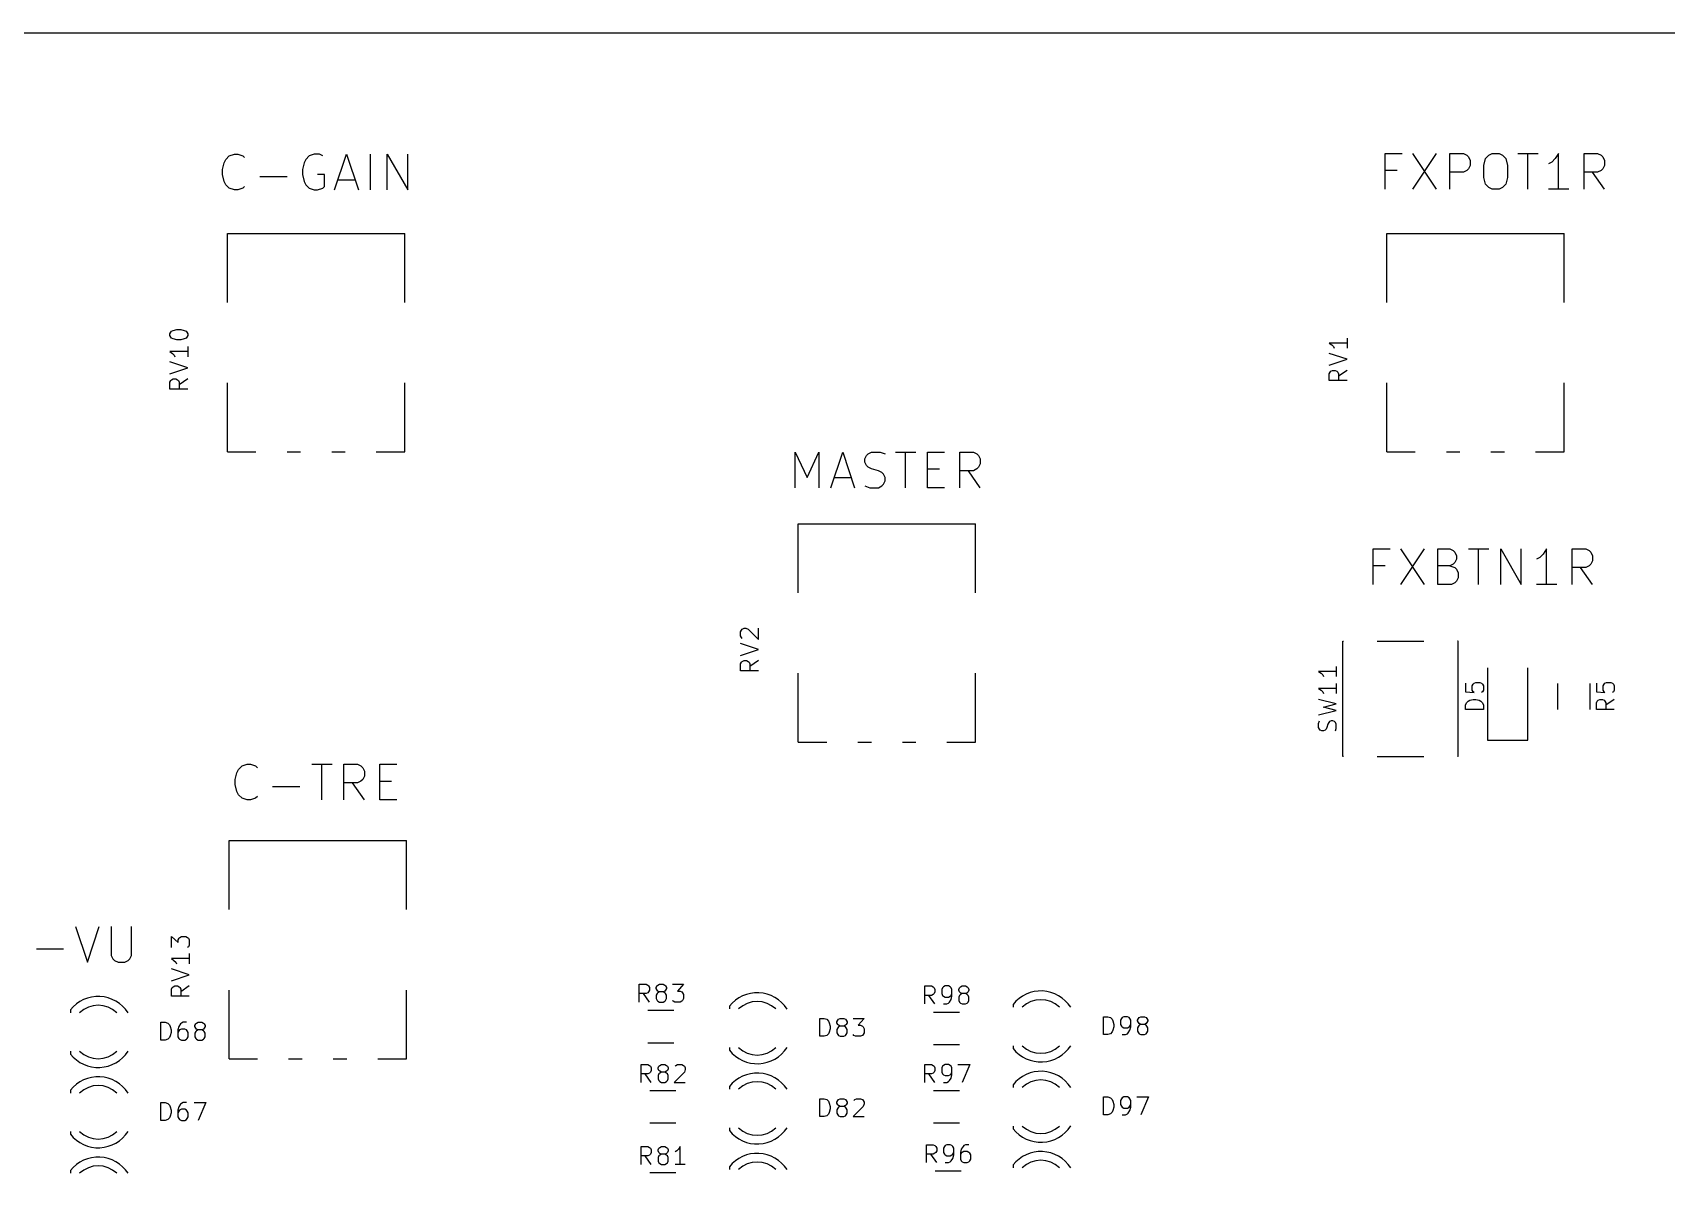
# Model space of a CAD drawing. Extents: x 119 to 479, y -311 to -46.
# Drawn here: x 301.1 to 392.7, y -114.9 to -51 of the extents above; entities that cross this region are included whole.
import ezdxf

# ---------------------------------------------------------------- set-up
doc = ezdxf.new("R2010")
doc.units = 0
doc.layers.add('BLACK', color=7, linetype='CONTINUOUS')

msp = doc.modelspace()

# ---------------------------------------------------------------- linework, layer by layer
at = {"layer": 'BLACK', "linetype": 'CONTINUOUS'}
for p, q in [((119, -51), (479, -51)), ((311.762, -58.6719), (311.857, -58.291)), ((311.857, -58.291), (311.952, -58.1005)), ((311.952, -58.1005), (312.143, -57.91)), ((312.143, -57.91), (312.429, -57.8148)), ((312.429, -57.8148), (312.619, -57.8148)), ((312.619, -57.8148), (312.905, -57.91)), ((312.905, -57.91), (313, -58.0052)), ((316.333, -58.291), (316.238, -58.6719)), ((316.429, -58.1005), (316.333, -58.291)), ((316.619, -57.91), (316.429, -58.1005)), ((316.905, -57.8148), (316.619, -57.91)), ((317.19, -57.8148), (316.905, -57.8148)), ((317.381, -57.91), (317.19, -57.8148)), ((318.048, -59.8148), (318.714, -57.8148)), ((318.714, -57.8148), (319.381, -59.8148)), ((320.048, -59.8148), (320.048, -57.8148)), ((321, -59.8148), (321, -57.8148)), ((321, -57.8148), (322.143, -59.8148)), ((322.143, -59.8148), (322.143, -57.8148)), ((376.935, -59.7748), (376.935, -57.7748)), ((376.935, -57.7748), (377.887, -57.7748)), ((378.459, -57.7748), (379.792, -59.7748)), ((379.792, -57.7748), (378.459, -59.7748)), ((380.554, -59.7748), (380.554, -57.7748)), ((380.554, -57.7748), (381.316, -57.7748)), ((381.316, -57.7748), (381.506, -57.87)), ((381.506, -57.87), (381.601, -57.9652)), ((381.601, -57.9652), (381.697, -58.1557)), ((381.697, -58.4414), (381.601, -58.6319)), ((381.697, -58.1557), (381.697, -58.4414)), ((382.459, -58.4414), (382.554, -58.0605)), ((382.459, -59.1081), (382.459, -58.4414)), ((382.554, -58.0605), (382.744, -57.87)), ((382.744, -57.87), (382.935, -57.7748)), ((382.935, -57.7748), (383.316, -57.7748)), ((383.316, -57.7748), (383.506, -57.87)), ((383.506, -57.87), (383.697, -58.0605)), ((383.697, -58.0605), (383.792, -58.4414)), ((383.792, -58.4414), (383.792, -59.1081)), ((384.363, -57.7748), (385.506, -57.7748)), ((384.935, -59.7748), (384.935, -57.7748)), ((386.268, -58.251), (386.078, -58.3462)), ((386.459, -58.0605), (386.268, -58.251)), ((386.649, -57.7748), (386.459, -58.0605)), ((386.649, -59.7748), (386.649, -57.7748)), ((388.078, -59.7748), (388.078, -57.7748)), ((388.078, -57.7748), (388.84, -57.7748)), ((388.84, -57.7748), (389.03, -57.87)), ((389.03, -57.87), (389.125, -57.9652)), ((389.125, -57.9652), (389.22, -58.1557)), ((389.22, -58.4414), (389.125, -58.6319)), ((389.22, -58.1557), (389.22, -58.4414)), ((311.762, -58.9576), (311.762, -58.6719)), ((311.857, -59.3386), (311.762, -58.9576)), ((311.952, -59.529), (311.857, -59.3386)), ((313.857, -59.0529), (315.381, -59.0529)), ((316.238, -58.6719), (316.238, -58.9576)), ((316.238, -58.9576), (316.333, -59.3386)), ((316.333, -59.3386), (316.429, -59.529)), ((317.476, -58.9576), (317.095, -58.9576)), ((317.476, -59.6243), (317.476, -58.9576)), ((318.238, -59.2433), (319.19, -59.2433)), ((377.601, -58.7271), (376.935, -58.7271)), ((381.316, -58.8224), (380.554, -58.8224)), ((381.506, -58.7271), (381.316, -58.8224)), ((381.601, -58.6319), (381.506, -58.7271)), ((382.554, -59.489), (382.459, -59.1081)), ((382.744, -59.6795), (382.554, -59.489)), ((383.697, -59.489), (383.506, -59.6795)), ((383.792, -59.1081), (383.697, -59.489)), ((388.84, -58.8224), (388.078, -58.8224)), ((389.22, -59.7748), (388.554, -58.8224)), ((389.03, -58.7271), (388.84, -58.8224)), ((389.125, -58.6319), (389.03, -58.7271)), ((312.143, -59.7195), (311.952, -59.529)), ((312.429, -59.8148), (312.143, -59.7195)), ((312.619, -59.8148), (312.429, -59.8148)), ((312.905, -59.7195), (312.619, -59.8148)), ((313, -59.6243), (312.905, -59.7195)), ((316.429, -59.529), (316.619, -59.7195)), ((316.619, -59.7195), (316.905, -59.8148)), ((316.905, -59.8148), (317.095, -59.8148)), ((317.095, -59.8148), (317.381, -59.7195)), ((317.381, -59.7195), (317.476, -59.6243)), ((382.935, -59.7748), (382.744, -59.6795)), ((383.316, -59.7748), (382.935, -59.7748)), ((383.506, -59.6795), (383.316, -59.7748)), ((387.22, -59.7748), (386.078, -59.7748)), ((312.04, -62.26), (321.98, -62.26)), ((312.04, -66.125), (312.04, -62.26)), ((321.98, -66.125), (321.98, -62.26)), ((377.02, -66.125), (377.02, -62.26)), ((377.02, -62.26), (386.96, -62.26)), ((386.96, -66.125), (386.96, -62.26)), ((308.86, -67.7824), (308.908, -67.7348)), ((308.908, -67.7348), (309.003, -67.6871)), ((309.003, -67.6871), (309.193, -67.6395)), ((309.193, -67.6395), (309.431, -67.6395)), ((309.431, -67.6395), (309.622, -67.6871)), ((309.622, -67.6871), (309.717, -67.7348)), ((309.717, -67.7348), (309.765, -67.7824)), ((308.812, -67.8776), (308.86, -67.7824)), ((308.812, -67.9729), (308.812, -67.8776)), ((308.86, -68.0681), (308.812, -67.9729)), ((308.908, -68.1157), (308.86, -68.0681)), ((309.003, -68.1633), (308.908, -68.1157)), ((309.193, -68.211), (309.003, -68.1633)), ((309.431, -68.211), (309.193, -68.211)), ((309.622, -68.1633), (309.431, -68.211)), ((309.717, -68.1157), (309.622, -68.1633)), ((309.765, -68.0681), (309.717, -68.1157)), ((309.765, -67.7824), (309.812, -67.8776)), ((309.812, -67.9729), (309.765, -68.0681)), ((309.812, -67.8776), (309.812, -67.9729)), ((309.812, -68.5919), (309.812, -69.1633)), ((374.792, -68.4014), (373.792, -68.4014)), ((373.792, -68.4014), (373.935, -68.4967)), ((373.935, -68.4967), (374.03, -68.5919)), ((374.03, -68.5919), (374.078, -68.6871)), ((374.792, -68.1157), (374.792, -68.6871)), ((309.812, -68.8776), (308.812, -68.8776)), ((308.812, -68.8776), (308.955, -68.9729)), ((309.812, -69.7824), (308.812, -69.449)), ((308.955, -68.9729), (309.05, -69.0681)), ((309.05, -69.0681), (309.098, -69.1633)), ((374.792, -69.3062), (373.792, -68.9729)), ((373.792, -69.6395), (374.792, -69.3062)), ((308.812, -70.1157), (309.812, -69.7824)), ((308.812, -70.5919), (308.86, -70.4967)), ((308.86, -70.4967), (308.908, -70.449)), ((308.908, -70.449), (309.003, -70.4014)), ((309.003, -70.4014), (309.146, -70.4014)), ((309.146, -70.4014), (309.241, -70.449)), ((309.241, -70.449), (309.289, -70.4967)), ((309.289, -70.4967), (309.336, -70.5919)), ((309.812, -70.4014), (309.336, -70.7348)), ((373.792, -70.1157), (373.84, -70.0205)), ((373.792, -70.4967), (373.792, -70.1157)), ((374.792, -70.4967), (373.792, -70.4967)), ((373.84, -70.0205), (373.888, -69.9729)), ((373.888, -69.9729), (373.983, -69.9252)), ((373.983, -69.9252), (374.126, -69.9252)), ((374.126, -69.9252), (374.221, -69.9729)), ((374.221, -69.9729), (374.269, -70.0205)), ((374.269, -70.0205), (374.316, -70.1157)), ((374.792, -69.9252), (374.316, -70.2586)), ((374.316, -70.1157), (374.316, -70.4967)), ((308.812, -70.9729), (308.812, -70.5919)), ((309.812, -70.9729), (308.812, -70.9729)), ((309.336, -70.5919), (309.336, -70.9729)), ((312.04, -74.5), (312.04, -70.635)), ((321.98, -74.5), (321.98, -70.635)), ((377.02, -74.5), (377.02, -70.635)), ((386.96, -74.5), (386.96, -70.635)), ((312.04, -74.5), (313.639, -74.5)), ((315.381, -74.5), (316.14, -74.5)), ((317.881, -74.5), (318.64, -74.5)), ((320.38, -74.5), (321.98, -74.5)), ((343.857, -76.5025), (343.857, -74.5025)), ((343.857, -74.5025), (344.524, -75.9311)), ((344.524, -75.9311), (345.19, -74.5025)), ((345.19, -74.5025), (345.19, -76.5025)), ((345.857, -76.5025), (346.524, -74.5025)), ((346.524, -74.5025), (347.19, -76.5025)), ((347.762, -74.8834), (347.857, -74.693)), ((347.762, -75.0739), (347.762, -74.8834)), ((347.857, -75.2644), (347.762, -75.0739)), ((347.857, -74.693), (347.952, -74.5977)), ((347.952, -74.5977), (348.143, -74.5025)), ((348.143, -74.5025), (348.619, -74.5025)), ((348.619, -74.5025), (348.905, -74.5977)), ((349.476, -74.5025), (350.619, -74.5025)), ((350.048, -76.5025), (350.048, -74.5025)), ((351.286, -76.5025), (351.286, -74.5025)), ((351.286, -74.5025), (352.238, -74.5025)), ((353.095, -76.5025), (353.095, -74.5025)), ((353.095, -74.5025), (353.857, -74.5025)), ((353.857, -74.5025), (354.048, -74.5977)), ((354.048, -74.5977), (354.143, -74.693)), ((354.143, -74.693), (354.238, -74.8834)), ((354.238, -74.8834), (354.238, -75.1691)), ((377.02, -74.5), (378.619, -74.5)), ((380.361, -74.5), (381.12, -74.5)), ((382.861, -74.5), (383.62, -74.5)), ((385.36, -74.5), (386.96, -74.5)), ((346.048, -75.9311), (347, -75.9311)), ((347.952, -75.3596), (347.857, -75.2644)), ((348.143, -75.4549), (347.952, -75.3596)), ((348.524, -75.5501), (348.143, -75.4549)), ((348.714, -75.6453), (348.524, -75.5501)), ((348.81, -75.7406), (348.714, -75.6453)), ((348.905, -75.9311), (348.81, -75.7406)), ((348.905, -76.1215), (348.905, -75.9311)), ((351.286, -75.4549), (351.952, -75.4549)), ((353.857, -75.5501), (353.095, -75.5501)), ((354.238, -76.5025), (353.571, -75.5501)), ((354.048, -75.4549), (353.857, -75.5501)), ((354.143, -75.3596), (354.048, -75.4549)), ((354.238, -75.1691), (354.143, -75.3596)), ((347.762, -76.4072), (348.048, -76.5025)), ((348.048, -76.5025), (348.524, -76.5025)), ((348.524, -76.5025), (348.714, -76.4072)), ((348.714, -76.4072), (348.81, -76.312)), ((348.81, -76.312), (348.905, -76.1215)), ((352.238, -76.5025), (351.286, -76.5025)), ((344.03, -78.528), (353.97, -78.528)), ((344.03, -82.393), (344.03, -78.528)), ((353.97, -82.393), (353.97, -78.528)), ((376.265, -81.9348), (376.265, -79.9348)), ((376.265, -79.9348), (377.217, -79.9348)), ((377.789, -79.9348), (379.122, -81.9348)), ((379.122, -79.9348), (377.789, -81.9348)), ((379.884, -81.9348), (379.884, -79.9348)), ((379.884, -79.9348), (380.55, -79.9348)), ((380.55, -79.9348), (380.741, -80.03)), ((380.741, -80.03), (380.836, -80.1252)), ((380.836, -80.1252), (380.931, -80.3157)), ((380.931, -80.5062), (380.836, -80.6967)), ((380.931, -80.3157), (380.931, -80.5062)), ((381.598, -79.9348), (382.741, -79.9348)), ((382.17, -81.9348), (382.17, -79.9348)), ((383.408, -81.9348), (383.408, -79.9348)), ((383.408, -79.9348), (384.55, -81.9348)), ((384.55, -81.9348), (384.55, -79.9348)), ((385.598, -80.411), (385.408, -80.5062)), ((385.789, -80.2205), (385.598, -80.411)), ((385.979, -79.9348), (385.789, -80.2205)), ((385.979, -81.9348), (385.979, -79.9348)), ((387.408, -81.9348), (387.408, -79.9348)), ((387.408, -79.9348), (388.17, -79.9348)), ((388.17, -79.9348), (388.36, -80.03)), ((388.36, -80.03), (388.455, -80.1252)), ((388.455, -80.1252), (388.55, -80.3157)), ((388.55, -80.3157), (388.55, -80.6014)), ((376.931, -80.8871), (376.265, -80.8871)), ((380.55, -80.8871), (379.884, -80.8871)), ((380.741, -80.7919), (380.55, -80.8871)), ((380.55, -80.8871), (380.836, -80.9824)), ((380.836, -80.6967), (380.741, -80.7919)), ((380.836, -80.9824), (380.931, -81.0776)), ((380.931, -81.0776), (381.027, -81.2681)), ((381.027, -81.2681), (381.027, -81.5538)), ((388.17, -80.9824), (387.408, -80.9824)), ((388.55, -81.9348), (387.884, -80.9824)), ((388.36, -80.8871), (388.17, -80.9824)), ((388.455, -80.7919), (388.36, -80.8871)), ((388.55, -80.6014), (388.455, -80.7919)), ((380.646, -81.9348), (379.884, -81.9348)), ((380.836, -81.8395), (380.646, -81.9348)), ((380.931, -81.7443), (380.836, -81.8395)), ((381.027, -81.5538), (380.931, -81.7443)), ((386.55, -81.9348), (385.408, -81.9348)), ((340.802, -84.5742), (340.85, -84.479)), ((340.802, -84.8123), (340.802, -84.5742)), ((340.85, -84.9075), (340.802, -84.8123)), ((340.85, -84.479), (340.898, -84.4313)), ((340.898, -84.9552), (340.85, -84.9075)), ((340.898, -84.4313), (340.993, -84.3837)), ((340.993, -84.3837), (341.088, -84.3837)), ((341.088, -84.3837), (341.231, -84.4313)), ((341.231, -84.4313), (341.802, -85.0028)), ((341.802, -85.0028), (341.802, -84.3837)), ((374.56, -91.56), (374.56, -85.1)), ((374.56, -85.1), (374.59, -85.1)), ((376.49, -85.1), (379.09, -85.1)), ((381.02, -85.1), (380.99, -85.1)), ((381.02, -91.56), (381.02, -85.1)), ((341.802, -85.5742), (340.802, -85.2409)), ((340.802, -85.9075), (341.802, -85.5742)), ((340.802, -86.3837), (340.85, -86.2885)), ((340.802, -86.7647), (340.802, -86.3837)), ((341.802, -86.7647), (340.802, -86.7647)), ((340.85, -86.2885), (340.898, -86.2409)), ((340.898, -86.2409), (340.993, -86.1932)), ((340.993, -86.1932), (341.136, -86.1932)), ((341.136, -86.1932), (341.231, -86.2409)), ((341.231, -86.2409), (341.279, -86.2885)), ((341.279, -86.2885), (341.326, -86.3837)), ((341.802, -86.1932), (341.326, -86.5266)), ((341.326, -86.3837), (341.326, -86.7647)), ((344.03, -90.768), (344.03, -86.903)), ((353.97, -90.768), (353.97, -86.903)), ((374.192, -86.8062), (373.192, -86.8062)), ((373.192, -86.8062), (373.335, -86.9014)), ((373.335, -86.9014), (373.43, -86.9967)), ((374.192, -86.5205), (374.192, -87.0919)), ((382.665, -86.6), (382.665, -90.66)), ((384.935, -90.66), (384.935, -86.6)), ((374.192, -87.7586), (373.192, -87.7586)), ((373.192, -87.7586), (373.335, -87.8538)), ((373.335, -87.8538), (373.43, -87.949)), ((373.43, -86.9967), (373.478, -87.0919)), ((374.192, -87.4729), (374.192, -88.0443)), ((381.432, -87.4619), (381.432, -87.9381)), ((381.813, -87.6048), (381.861, -87.5095)), ((381.813, -87.8429), (381.813, -87.6048)), ((381.861, -87.9381), (381.813, -87.8429)), ((381.861, -87.5095), (381.909, -87.4619)), ((381.909, -87.4619), (382.004, -87.4143)), ((382.004, -87.4143), (382.242, -87.4143)), ((382.242, -87.4143), (382.337, -87.4619)), ((382.337, -87.4619), (382.385, -87.5095)), ((382.385, -87.5095), (382.432, -87.6048)), ((382.432, -87.8429), (382.385, -87.9381)), ((382.432, -87.6048), (382.432, -87.8429)), ((386.59, -87.4729), (386.59, -88.9271)), ((388.41, -87.4729), (388.41, -88.9271)), ((388.772, -87.4619), (388.772, -87.9381)), ((389.153, -87.6048), (389.201, -87.5095)), ((389.153, -87.8429), (389.153, -87.6048)), ((389.201, -87.9381), (389.153, -87.8429)), ((389.201, -87.5095), (389.249, -87.4619)), ((389.249, -87.4619), (389.344, -87.4143)), ((389.344, -87.4143), (389.582, -87.4143)), ((389.582, -87.4143), (389.677, -87.4619)), ((389.677, -87.4619), (389.725, -87.5095)), ((389.725, -87.5095), (389.772, -87.6048)), ((389.772, -87.8429), (389.725, -87.9381)), ((389.772, -87.6048), (389.772, -87.8429)), ((374.192, -88.6157), (373.192, -88.3776)), ((373.43, -87.949), (373.478, -88.0443)), ((373.478, -88.8062), (374.192, -88.6157)), ((374.192, -88.9967), (373.478, -88.8062)), ((381.432, -87.9381), (381.909, -87.9857)), ((381.432, -88.7), (381.48, -88.5571)), ((381.432, -88.9381), (381.432, -88.7)), ((381.48, -88.5571), (381.575, -88.4619)), ((381.575, -88.4619), (381.67, -88.4143)), ((381.67, -88.4143), (381.861, -88.3667)), ((381.909, -87.9857), (381.861, -87.9381)), ((381.861, -88.3667), (382.004, -88.3667)), ((382.004, -88.3667), (382.194, -88.4143)), ((382.194, -88.4143), (382.29, -88.4619)), ((382.29, -88.4619), (382.385, -88.5571)), ((382.385, -87.9381), (382.337, -87.9857)), ((382.385, -88.5571), (382.432, -88.7)), ((382.432, -88.7), (382.432, -88.9381)), ((388.772, -87.9381), (389.249, -87.9857)), ((388.772, -88.5571), (388.82, -88.4619)), ((388.772, -88.9381), (388.772, -88.5571)), ((388.82, -88.4619), (388.868, -88.4143)), ((388.868, -88.4143), (388.963, -88.3667)), ((388.963, -88.3667), (389.106, -88.3667)), ((389.106, -88.3667), (389.201, -88.4143)), ((389.249, -87.9857), (389.201, -87.9381)), ((389.201, -88.4143), (389.249, -88.4619)), ((389.249, -88.4619), (389.296, -88.5571)), ((389.772, -88.3667), (389.296, -88.7)), ((389.296, -88.5571), (389.296, -88.9381)), ((389.725, -87.9381), (389.677, -87.9857)), ((373.192, -89.2348), (374.192, -88.9967)), ((373.192, -89.711), (373.24, -89.5681)), ((373.192, -89.949), (373.192, -89.711)), ((373.764, -89.6633), (373.716, -89.7586)), ((373.811, -89.6157), (373.764, -89.6633)), ((373.907, -89.5681), (373.811, -89.6157)), ((374.002, -89.5681), (373.907, -89.5681)), ((374.097, -89.6157), (374.002, -89.5681)), ((374.145, -89.6633), (374.097, -89.6157)), ((374.192, -89.7586), (374.145, -89.6633)), ((382.432, -88.9381), (381.432, -88.9381)), ((389.772, -88.9381), (388.772, -88.9381)), ((373.24, -90.0443), (373.192, -89.949)), ((373.288, -90.0919), (373.24, -90.0443)), ((373.383, -90.1395), (373.288, -90.0919)), ((373.478, -90.1395), (373.383, -90.1395)), ((373.573, -90.0919), (373.478, -90.1395)), ((373.621, -90.0443), (373.573, -90.0919)), ((373.669, -89.949), (373.621, -90.0443)), ((373.716, -89.7586), (373.669, -89.949)), ((374.145, -90.1395), (374.192, -89.9967)), ((374.192, -89.9967), (374.192, -89.7586)), ((344.03, -90.768), (345.629, -90.768)), ((347.371, -90.768), (348.13, -90.768)), ((349.871, -90.768), (350.63, -90.768)), ((352.37, -90.768), (353.97, -90.768)), ((374.59, -91.56), (374.56, -91.56)), ((376.49, -91.56), (379.09, -91.56)), ((381.02, -91.56), (380.99, -91.56)), ((382.665, -90.66), (384.935, -90.66)), ((312.476, -92.8619), (312.571, -92.481)), ((312.571, -92.481), (312.667, -92.2905)), ((312.667, -92.2905), (312.857, -92.1)), ((312.857, -92.1), (313.143, -92.0048)), ((313.143, -92.0048), (313.333, -92.0048)), ((313.333, -92.0048), (313.619, -92.1)), ((313.619, -92.1), (313.714, -92.1952)), ((316.762, -92.0048), (317.905, -92.0048)), ((317.333, -94.0048), (317.333, -92.0048)), ((318.571, -94.0048), (318.571, -92.0048)), ((318.571, -92.0048), (319.333, -92.0048)), ((319.333, -92.0048), (319.524, -92.1)), ((319.524, -92.1), (319.619, -92.1952)), ((319.619, -92.1952), (319.714, -92.3857)), ((319.714, -92.3857), (319.714, -92.6714)), ((320.571, -94.0048), (320.571, -92.0048)), ((320.571, -92.0048), (321.524, -92.0048)), ((312.476, -93.1476), (312.476, -92.8619)), ((312.571, -93.5286), (312.476, -93.1476)), ((314.571, -93.2429), (316.095, -93.2429)), ((319.333, -93.0524), (318.571, -93.0524)), ((319.714, -94.0048), (319.048, -93.0524)), ((319.524, -92.9571), (319.333, -93.0524)), ((319.619, -92.8619), (319.524, -92.9571)), ((319.714, -92.6714), (319.619, -92.8619)), ((320.571, -92.9571), (321.238, -92.9571)), ((312.667, -93.719), (312.571, -93.5286)), ((312.857, -93.9095), (312.667, -93.719)), ((313.143, -94.0048), (312.857, -93.9095)), ((313.333, -94.0048), (313.143, -94.0048)), ((313.619, -93.9095), (313.333, -94.0048)), ((313.714, -93.8143), (313.619, -93.9095)), ((321.524, -94.0048), (320.571, -94.0048)), ((312.127, -100.147), (312.127, -96.2822)), ((312.127, -96.2822), (322.067, -96.2822)), ((322.067, -100.147), (322.067, -96.2822)), ((303.524, -101.105), (304.19, -103.105)), ((304.19, -103.105), (304.857, -101.105)), ((305.524, -101.105), (305.524, -102.724)), ((306.667, -102.724), (306.667, -101.105)), ((301.333, -102.343), (302.857, -102.343)), ((308.899, -102.281), (308.899, -101.662)), ((308.899, -101.662), (309.28, -101.995)), ((309.28, -101.852), (309.328, -101.757)), ((309.28, -101.995), (309.28, -101.852)), ((309.328, -101.757), (309.376, -101.709)), ((309.376, -101.709), (309.471, -101.662)), ((309.471, -101.662), (309.709, -101.662)), ((309.709, -101.662), (309.804, -101.709)), ((309.804, -101.709), (309.852, -101.757)), ((309.852, -102.233), (309.804, -102.281)), ((309.852, -101.757), (309.899, -101.852)), ((309.899, -102.138), (309.852, -102.233)), ((309.899, -101.852), (309.899, -102.138)), ((305.524, -102.724), (305.619, -102.914)), ((305.619, -102.914), (305.714, -103.01)), ((305.714, -103.01), (305.905, -103.105)), ((305.905, -103.105), (306.286, -103.105)), ((306.286, -103.105), (306.476, -103.01)), ((306.476, -103.01), (306.571, -102.914)), ((306.571, -102.914), (306.667, -102.724)), ((309.899, -102.9), (308.899, -102.9)), ((308.899, -102.9), (309.042, -102.995)), ((309.899, -103.805), (308.899, -103.471)), ((309.042, -102.995), (309.137, -103.09)), ((309.137, -103.09), (309.185, -103.186)), ((309.899, -102.614), (309.899, -103.186)), ((308.899, -104.138), (309.899, -103.805)), ((335.121, -105.332), (335.121, -104.332)), ((335.121, -104.332), (335.502, -104.332)), ((335.502, -104.332), (335.597, -104.38)), ((335.597, -104.38), (335.645, -104.428)), ((336.121, -104.428), (336.168, -104.38)), ((336.168, -104.38), (336.264, -104.332)), ((336.264, -104.332), (336.454, -104.332)), ((336.454, -104.332), (336.549, -104.38)), ((336.549, -104.38), (336.597, -104.428)), ((336.978, -104.332), (337.597, -104.332)), ((337.597, -104.332), (337.264, -104.713)), ((308.899, -104.614), (308.947, -104.519)), ((308.899, -104.995), (308.899, -104.614)), ((309.899, -104.995), (308.899, -104.995)), ((308.947, -104.519), (308.995, -104.471)), ((308.995, -104.471), (309.09, -104.424)), ((309.09, -104.424), (309.233, -104.424)), ((309.233, -104.424), (309.328, -104.471)), ((309.328, -104.471), (309.376, -104.519)), ((309.376, -104.519), (309.423, -104.614)), ((309.899, -104.424), (309.423, -104.757)), ((309.423, -104.614), (309.423, -104.995)), ((312.127, -108.522), (312.127, -104.657)), ((322.067, -108.522), (322.067, -104.657)), ((335.502, -104.856), (335.121, -104.856)), ((335.692, -105.332), (335.359, -104.856)), ((335.597, -104.809), (335.502, -104.856)), ((335.645, -104.761), (335.597, -104.809)), ((335.645, -104.428), (335.692, -104.523)), ((335.692, -104.666), (335.645, -104.761)), ((335.692, -104.523), (335.692, -104.666)), ((336.073, -104.523), (336.121, -104.428)), ((336.073, -104.57), (336.073, -104.523)), ((336.121, -104.666), (336.073, -104.57)), ((336.121, -104.856), (336.073, -104.951)), ((336.073, -104.951), (336.073, -105.142)), ((336.073, -105.142), (336.121, -105.237)), ((336.168, -104.713), (336.121, -104.666)), ((336.168, -104.809), (336.121, -104.856)), ((336.121, -105.237), (336.168, -105.285)), ((336.264, -104.761), (336.168, -104.713)), ((336.264, -104.761), (336.168, -104.809)), ((336.168, -105.285), (336.264, -105.332)), ((336.454, -104.761), (336.264, -104.761)), ((336.549, -104.713), (336.454, -104.761)), ((336.549, -104.809), (336.454, -104.761)), ((336.454, -105.332), (336.549, -105.285)), ((336.597, -104.666), (336.549, -104.713)), ((336.597, -104.856), (336.549, -104.809)), ((336.549, -105.285), (336.597, -105.237)), ((336.597, -104.428), (336.645, -104.523)), ((336.645, -104.57), (336.597, -104.666)), ((336.645, -104.951), (336.597, -104.856)), ((336.597, -105.237), (336.645, -105.142)), ((336.645, -104.523), (336.645, -104.57)), ((336.645, -105.142), (336.645, -104.951)), ((337.025, -105.285), (336.978, -105.237)), ((337.121, -105.332), (337.025, -105.285)), ((337.264, -104.713), (337.406, -104.713)), ((337.406, -104.713), (337.502, -104.761)), ((337.502, -105.285), (337.406, -105.332)), ((337.502, -104.761), (337.549, -104.809)), ((337.549, -105.237), (337.502, -105.285)), ((337.549, -104.809), (337.597, -104.904)), ((337.597, -105.142), (337.549, -105.237)), ((337.597, -104.904), (337.597, -105.142)), ((351.121, -105.432), (351.121, -104.432)), ((351.121, -104.432), (351.502, -104.432)), ((351.502, -104.956), (351.121, -104.956)), ((351.692, -105.432), (351.359, -104.956)), ((351.502, -104.432), (351.597, -104.48)), ((351.597, -104.909), (351.502, -104.956)), ((351.597, -104.48), (351.645, -104.528)), ((351.645, -104.861), (351.597, -104.909)), ((351.645, -104.528), (351.692, -104.623)), ((351.692, -104.766), (351.645, -104.861)), ((351.692, -104.623), (351.692, -104.766)), ((352.121, -104.528), (352.073, -104.623)), ((352.073, -104.623), (352.073, -104.861)), ((352.073, -104.861), (352.121, -104.956)), ((352.168, -104.48), (352.121, -104.528)), ((352.121, -104.956), (352.168, -105.004)), ((352.264, -104.432), (352.168, -104.48)), ((352.168, -105.004), (352.264, -105.051)), ((352.454, -104.432), (352.264, -104.432)), ((352.264, -105.051), (352.454, -105.051)), ((352.549, -104.48), (352.454, -104.432)), ((352.454, -105.051), (352.549, -105.004)), ((352.502, -105.337), (352.597, -105.194)), ((352.597, -104.528), (352.549, -104.48)), ((352.549, -105.004), (352.597, -104.956)), ((352.645, -104.623), (352.597, -104.528)), ((352.597, -104.956), (352.645, -104.861)), ((352.597, -105.194), (352.645, -105.004)), ((352.645, -105.004), (352.645, -104.623)), ((353.025, -104.623), (353.073, -104.528)), ((353.025, -104.67), (353.025, -104.623)), ((353.073, -104.766), (353.025, -104.67)), ((353.073, -104.956), (353.025, -105.051)), ((353.025, -105.051), (353.025, -105.242)), ((353.025, -105.242), (353.073, -105.337)), ((353.073, -104.528), (353.121, -104.48)), ((353.121, -104.813), (353.073, -104.766)), ((353.121, -104.909), (353.073, -104.956)), ((353.121, -104.48), (353.216, -104.432)), ((353.216, -104.861), (353.121, -104.813)), ((353.216, -104.861), (353.121, -104.909)), ((353.216, -104.432), (353.406, -104.432)), ((353.406, -104.861), (353.216, -104.861)), ((353.406, -104.432), (353.502, -104.48)), ((353.502, -104.813), (353.406, -104.861)), ((353.502, -104.909), (353.406, -104.861)), ((353.502, -104.48), (353.549, -104.528)), ((353.549, -104.766), (353.502, -104.813)), ((353.549, -104.956), (353.502, -104.909)), ((353.549, -104.528), (353.597, -104.623)), ((353.597, -104.67), (353.549, -104.766)), ((353.597, -105.051), (353.549, -104.956)), ((353.549, -105.337), (353.597, -105.242)), ((353.597, -104.623), (353.597, -104.67)), ((353.597, -105.242), (353.597, -105.051)), ((303.235, -105.774), (303.235, -105.93)), ((335.608, -105.79), (337.062, -105.79)), ((336.264, -105.332), (336.454, -105.332)), ((337.406, -105.332), (337.121, -105.332)), ((340.17, -105.564), (340.17, -105.72)), ((351.608, -105.89), (353.062, -105.89)), ((352.168, -105.432), (352.359, -105.432)), ((352.359, -105.432), (352.454, -105.385)), ((352.454, -105.385), (352.502, -105.337)), ((353.073, -105.337), (353.121, -105.385)), ((353.121, -105.385), (353.216, -105.432)), ((353.216, -105.432), (353.406, -105.432)), ((353.406, -105.432), (353.502, -105.385)), ((353.502, -105.385), (353.549, -105.337)), ((356.07, -105.464), (356.07, -105.62)), ((361.146, -107.152), (361.146, -106.152)), ((361.146, -106.152), (361.384, -106.152)), ((361.384, -106.152), (361.527, -106.2)), ((361.527, -106.2), (361.622, -106.295)), ((362.193, -106.2), (362.146, -106.248)), ((362.289, -106.152), (362.193, -106.2)), ((362.479, -106.152), (362.289, -106.152)), ((362.574, -106.2), (362.479, -106.152)), ((362.622, -106.248), (362.574, -106.2)), ((363.098, -106.248), (363.146, -106.2)), ((363.146, -106.2), (363.241, -106.152)), ((363.241, -106.152), (363.431, -106.152)), ((363.431, -106.152), (363.527, -106.2)), ((363.527, -106.2), (363.574, -106.248)), ((308.311, -107.462), (308.311, -106.462)), ((308.311, -106.462), (308.549, -106.462)), ((308.549, -106.462), (308.692, -106.51)), ((308.692, -106.51), (308.787, -106.605)), ((308.787, -106.605), (308.835, -106.7)), ((308.835, -106.7), (308.882, -106.891)), ((308.882, -107.034), (308.835, -107.224)), ((308.882, -106.891), (308.882, -107.034)), ((309.311, -106.7), (309.263, -106.891)), ((309.263, -106.891), (309.263, -107.272)), ((309.311, -106.939), (309.263, -107.034)), ((309.406, -106.558), (309.311, -106.7)), ((309.358, -106.891), (309.311, -106.939)), ((309.454, -106.843), (309.358, -106.891)), ((309.454, -106.51), (309.406, -106.558)), ((309.549, -106.462), (309.454, -106.51)), ((309.644, -106.843), (309.454, -106.843)), ((309.739, -106.462), (309.549, -106.462)), ((309.739, -106.891), (309.644, -106.843)), ((309.787, -106.939), (309.739, -106.891)), ((309.835, -107.034), (309.787, -106.939)), ((309.835, -107.272), (309.835, -107.034)), ((310.215, -106.653), (310.263, -106.558)), ((310.215, -106.7), (310.215, -106.653)), ((310.263, -106.796), (310.215, -106.7)), ((310.263, -106.986), (310.215, -107.081)), ((310.215, -107.081), (310.215, -107.272)), ((310.263, -106.558), (310.311, -106.51)), ((310.311, -106.843), (310.263, -106.796)), ((310.311, -106.939), (310.263, -106.986)), ((310.311, -106.51), (310.406, -106.462)), ((310.406, -106.891), (310.311, -106.843)), ((310.406, -106.891), (310.311, -106.939)), ((310.406, -106.462), (310.596, -106.462)), ((310.596, -106.891), (310.406, -106.891)), ((310.596, -106.462), (310.692, -106.51)), ((310.692, -106.843), (310.596, -106.891)), ((310.692, -106.939), (310.596, -106.891)), ((310.692, -106.51), (310.739, -106.558)), ((310.739, -106.796), (310.692, -106.843)), ((310.739, -106.986), (310.692, -106.939)), ((310.739, -106.558), (310.787, -106.653)), ((310.787, -106.7), (310.739, -106.796)), ((310.787, -107.081), (310.739, -106.986)), ((310.787, -106.653), (310.787, -106.7)), ((310.787, -107.272), (310.787, -107.081)), ((345.246, -107.252), (345.246, -106.252)), ((345.246, -106.252), (345.484, -106.252)), ((345.484, -106.252), (345.627, -106.3)), ((345.627, -106.3), (345.722, -106.395)), ((345.722, -107.11), (345.627, -107.205)), ((345.722, -106.395), (345.77, -106.49)), ((345.77, -107.014), (345.722, -107.11)), ((345.77, -106.49), (345.817, -106.681)), ((345.817, -106.824), (345.77, -107.014)), ((345.817, -106.681), (345.817, -106.824)), ((346.198, -106.443), (346.246, -106.348)), ((346.198, -106.49), (346.198, -106.443)), ((346.246, -106.586), (346.198, -106.49)), ((346.246, -106.776), (346.198, -106.871)), ((346.198, -106.871), (346.198, -107.062)), ((346.198, -107.062), (346.246, -107.157)), ((346.246, -106.348), (346.293, -106.3)), ((346.293, -106.633), (346.246, -106.586)), ((346.293, -106.729), (346.246, -106.776)), ((346.293, -106.3), (346.389, -106.252)), ((346.389, -106.681), (346.293, -106.633)), ((346.389, -106.681), (346.293, -106.729)), ((346.389, -106.252), (346.579, -106.252)), ((346.579, -106.681), (346.389, -106.681)), ((346.579, -106.252), (346.674, -106.3)), ((346.674, -106.633), (346.579, -106.681)), ((346.674, -106.729), (346.579, -106.681)), ((346.674, -106.3), (346.722, -106.348)), ((346.722, -106.586), (346.674, -106.633)), ((346.722, -106.776), (346.674, -106.729)), ((346.722, -106.348), (346.77, -106.443)), ((346.77, -106.49), (346.722, -106.586)), ((346.77, -106.871), (346.722, -106.776)), ((346.722, -107.157), (346.77, -107.062)), ((346.77, -106.443), (346.77, -106.49)), ((346.77, -107.062), (346.77, -106.871)), ((347.103, -106.252), (347.722, -106.252)), ((347.722, -106.252), (347.389, -106.633)), ((347.389, -106.633), (347.531, -106.633)), ((347.531, -106.633), (347.627, -106.681)), ((347.627, -106.681), (347.674, -106.729)), ((347.674, -106.729), (347.722, -106.824)), ((347.722, -107.062), (347.674, -107.157)), ((347.722, -106.824), (347.722, -107.062)), ((361.527, -107.105), (361.384, -107.152)), ((361.622, -107.01), (361.527, -107.105)), ((361.622, -106.295), (361.67, -106.39)), ((361.67, -106.914), (361.622, -107.01)), ((361.67, -106.39), (361.717, -106.581)), ((361.717, -106.724), (361.67, -106.914)), ((361.717, -106.581), (361.717, -106.724)), ((362.146, -106.248), (362.098, -106.343)), ((362.098, -106.343), (362.098, -106.581)), ((362.098, -106.581), (362.146, -106.676)), ((362.146, -106.676), (362.193, -106.724)), ((362.193, -106.724), (362.289, -106.771)), ((362.289, -106.771), (362.479, -106.771)), ((362.384, -107.152), (362.479, -107.105)), ((362.479, -106.771), (362.574, -106.724)), ((362.479, -107.105), (362.527, -107.057)), ((362.527, -107.057), (362.622, -106.914)), ((362.574, -106.724), (362.622, -106.676)), ((362.67, -106.343), (362.622, -106.248)), ((362.622, -106.676), (362.67, -106.581)), ((362.622, -106.914), (362.67, -106.724)), ((362.67, -106.724), (362.67, -106.343)), ((363.05, -106.343), (363.098, -106.248)), ((363.05, -106.39), (363.05, -106.343)), ((363.098, -106.486), (363.05, -106.39)), ((363.098, -106.676), (363.05, -106.771)), ((363.05, -106.771), (363.05, -106.962)), ((363.05, -106.962), (363.098, -107.057)), ((363.146, -106.533), (363.098, -106.486)), ((363.146, -106.629), (363.098, -106.676)), ((363.098, -107.057), (363.146, -107.105)), ((363.241, -106.581), (363.146, -106.533)), ((363.241, -106.581), (363.146, -106.629)), ((363.146, -107.105), (363.241, -107.152)), ((363.431, -106.581), (363.241, -106.581)), ((363.527, -106.533), (363.431, -106.581)), ((363.527, -106.629), (363.431, -106.581)), ((363.431, -107.152), (363.527, -107.105)), ((363.574, -106.486), (363.527, -106.533)), ((363.574, -106.676), (363.527, -106.629)), ((363.527, -107.105), (363.574, -107.057)), ((363.574, -106.248), (363.622, -106.343)), ((363.622, -106.39), (363.574, -106.486)), ((363.622, -106.771), (363.574, -106.676)), ((363.574, -107.057), (363.622, -106.962)), ((363.622, -106.343), (363.622, -106.39)), ((363.622, -106.962), (363.622, -106.771)), ((308.549, -107.462), (308.311, -107.462)), ((308.692, -107.415), (308.549, -107.462)), ((308.787, -107.32), (308.692, -107.415)), ((308.835, -107.224), (308.787, -107.32)), ((309.263, -107.272), (309.311, -107.367)), ((309.311, -107.367), (309.358, -107.415)), ((309.358, -107.415), (309.454, -107.462)), ((309.454, -107.462), (309.644, -107.462)), ((309.644, -107.462), (309.739, -107.415)), ((309.739, -107.415), (309.787, -107.367)), ((309.787, -107.367), (309.835, -107.272)), ((310.215, -107.272), (310.263, -107.367)), ((310.263, -107.367), (310.311, -107.415)), ((310.311, -107.415), (310.406, -107.462)), ((310.406, -107.462), (310.596, -107.462)), ((310.596, -107.462), (310.692, -107.415)), ((310.692, -107.415), (310.739, -107.367)), ((310.739, -107.367), (310.787, -107.272)), ((335.608, -107.61), (337.062, -107.61)), ((340.17, -107.88), (340.17, -108.036)), ((345.484, -107.252), (345.246, -107.252)), ((345.627, -107.205), (345.484, -107.252)), ((346.246, -107.157), (346.293, -107.205)), ((346.293, -107.205), (346.389, -107.252)), ((346.389, -107.252), (346.579, -107.252)), ((346.579, -107.252), (346.674, -107.205)), ((346.674, -107.205), (346.722, -107.157)), ((347.15, -107.205), (347.103, -107.157)), ((347.246, -107.252), (347.15, -107.205)), ((347.531, -107.252), (347.246, -107.252)), ((347.627, -107.205), (347.531, -107.252)), ((347.674, -107.157), (347.627, -107.205)), ((351.608, -107.71), (353.062, -107.71)), ((356.07, -107.78), (356.07, -107.936)), ((361.384, -107.152), (361.146, -107.152)), ((362.193, -107.152), (362.384, -107.152)), ((363.241, -107.152), (363.431, -107.152)), ((303.235, -108.09), (303.235, -108.246)), ((312.127, -108.522), (313.726, -108.522)), ((315.468, -108.522), (316.227, -108.522)), ((317.968, -108.522), (318.727, -108.522)), ((320.467, -108.522), (322.067, -108.522)), ((335.221, -109.832), (335.221, -108.832)), ((335.221, -108.832), (335.602, -108.832)), ((335.602, -108.832), (335.697, -108.88)), ((335.697, -108.88), (335.745, -108.928)), ((335.745, -108.928), (335.792, -109.023)), ((336.173, -109.023), (336.221, -108.928)), ((336.221, -108.928), (336.268, -108.88)), ((336.268, -108.88), (336.364, -108.832)), ((336.364, -108.832), (336.554, -108.832)), ((336.554, -108.832), (336.649, -108.88)), ((336.649, -108.88), (336.697, -108.928)), ((336.697, -108.928), (336.745, -109.023)), ((337.125, -108.928), (337.173, -108.88)), ((337.173, -108.88), (337.268, -108.832)), ((337.268, -108.832), (337.506, -108.832)), ((337.506, -108.832), (337.602, -108.88)), ((337.602, -108.88), (337.649, -108.928)), ((337.649, -108.928), (337.697, -109.023)), ((351.121, -109.832), (351.121, -108.832)), ((351.121, -108.832), (351.502, -108.832)), ((351.502, -108.832), (351.597, -108.88)), ((351.597, -108.88), (351.645, -108.928)), ((351.645, -108.928), (351.692, -109.023)), ((352.121, -108.928), (352.073, -109.023)), ((352.168, -108.88), (352.121, -108.928)), ((352.264, -108.832), (352.168, -108.88)), ((352.454, -108.832), (352.264, -108.832)), ((352.549, -108.88), (352.454, -108.832)), ((352.597, -108.928), (352.549, -108.88)), ((352.645, -109.023), (352.597, -108.928)), ((352.978, -108.832), (353.645, -108.832)), ((353.645, -108.832), (353.216, -109.832)), ((335.602, -109.356), (335.221, -109.356)), ((335.792, -109.832), (335.459, -109.356)), ((335.697, -109.309), (335.602, -109.356)), ((335.745, -109.261), (335.697, -109.309)), ((335.792, -109.166), (335.745, -109.261)), ((335.792, -109.023), (335.792, -109.166)), ((336.173, -109.07), (336.173, -109.023)), ((336.221, -109.166), (336.173, -109.07)), ((336.221, -109.356), (336.173, -109.451)), ((336.173, -109.451), (336.173, -109.642)), ((336.173, -109.642), (336.221, -109.737)), ((336.268, -109.213), (336.221, -109.166)), ((336.268, -109.309), (336.221, -109.356)), ((336.221, -109.737), (336.268, -109.785)), ((336.364, -109.261), (336.268, -109.213)), ((336.364, -109.261), (336.268, -109.309)), ((336.268, -109.785), (336.364, -109.832)), ((336.554, -109.261), (336.364, -109.261)), ((336.364, -109.832), (336.554, -109.832)), ((336.649, -109.213), (336.554, -109.261)), ((336.649, -109.309), (336.554, -109.261)), ((336.554, -109.832), (336.649, -109.785)), ((336.697, -109.166), (336.649, -109.213)), ((336.697, -109.356), (336.649, -109.309)), ((336.649, -109.785), (336.697, -109.737)), ((336.745, -109.07), (336.697, -109.166)), ((336.745, -109.451), (336.697, -109.356)), ((336.697, -109.737), (336.745, -109.642)), ((336.745, -109.023), (336.745, -109.07)), ((336.745, -109.642), (336.745, -109.451)), ((337.649, -109.261), (337.078, -109.832)), ((337.078, -109.832), (337.697, -109.832)), ((337.697, -109.118), (337.649, -109.261)), ((337.697, -109.023), (337.697, -109.118)), ((351.502, -109.356), (351.121, -109.356)), ((351.692, -109.832), (351.359, -109.356)), ((351.597, -109.309), (351.502, -109.356)), ((351.645, -109.261), (351.597, -109.309)), ((351.692, -109.166), (351.645, -109.261)), ((351.692, -109.023), (351.692, -109.166)), ((352.073, -109.023), (352.073, -109.261)), ((352.073, -109.261), (352.121, -109.356)), ((352.121, -109.356), (352.168, -109.404)), ((352.168, -109.404), (352.264, -109.451)), ((352.168, -109.832), (352.359, -109.832)), ((352.264, -109.451), (352.454, -109.451)), ((352.359, -109.832), (352.454, -109.785)), ((352.454, -109.451), (352.549, -109.404)), ((352.454, -109.785), (352.502, -109.737)), ((352.502, -109.737), (352.597, -109.594)), ((352.549, -109.404), (352.597, -109.356)), ((352.597, -109.356), (352.645, -109.261)), ((352.597, -109.594), (352.645, -109.404)), ((352.645, -109.404), (352.645, -109.023)), ((303.235, -110.274), (303.235, -110.43)), ((335.708, -110.29), (337.162, -110.29)), ((340.17, -110.064), (340.17, -110.22)), ((345.246, -111.752), (345.246, -110.752)), ((345.246, -110.752), (345.484, -110.752)), ((345.484, -110.752), (345.627, -110.8)), ((346.293, -110.8), (346.389, -110.752)), ((346.389, -110.752), (346.579, -110.752)), ((346.579, -110.752), (346.674, -110.8)), ((347.198, -110.8), (347.293, -110.752)), ((347.293, -110.752), (347.531, -110.752)), ((347.531, -110.752), (347.627, -110.8)), ((351.608, -110.29), (353.062, -110.29)), ((356.07, -109.964), (356.07, -110.12)), ((361.146, -111.652), (361.146, -110.652)), ((361.146, -110.652), (361.384, -110.652)), ((361.384, -110.652), (361.527, -110.7)), ((361.527, -110.7), (361.622, -110.795)), ((361.622, -110.795), (361.67, -110.89)), ((362.146, -110.748), (362.098, -110.843)), ((362.193, -110.7), (362.146, -110.748)), ((362.289, -110.652), (362.193, -110.7)), ((362.479, -110.652), (362.289, -110.652)), ((362.574, -110.7), (362.479, -110.652)), ((362.622, -110.748), (362.574, -110.7)), ((362.67, -110.843), (362.622, -110.748)), ((363.003, -110.652), (363.67, -110.652)), ((363.67, -110.652), (363.241, -111.652)), ((308.311, -111.962), (308.311, -110.962)), ((308.311, -110.962), (308.549, -110.962)), ((308.549, -110.962), (308.692, -111.01)), ((308.692, -111.01), (308.787, -111.105)), ((308.787, -111.105), (308.835, -111.2)), ((308.835, -111.2), (308.882, -111.391)), ((308.882, -111.534), (308.835, -111.724)), ((308.882, -111.391), (308.882, -111.534)), ((309.311, -111.2), (309.263, -111.391)), ((309.263, -111.391), (309.263, -111.772)), ((309.311, -111.439), (309.263, -111.534)), ((309.406, -111.058), (309.311, -111.2)), ((309.358, -111.391), (309.311, -111.439)), ((309.454, -111.343), (309.358, -111.391)), ((309.454, -111.01), (309.406, -111.058)), ((309.549, -110.962), (309.454, -111.01)), ((309.644, -111.343), (309.454, -111.343)), ((309.739, -110.962), (309.549, -110.962)), ((309.739, -111.391), (309.644, -111.343)), ((309.787, -111.439), (309.739, -111.391)), ((309.835, -111.534), (309.787, -111.439)), ((309.835, -111.772), (309.835, -111.534)), ((310.168, -110.962), (310.835, -110.962)), ((310.835, -110.962), (310.406, -111.962)), ((345.627, -111.705), (345.484, -111.752)), ((345.627, -110.8), (345.722, -110.895)), ((345.722, -111.61), (345.627, -111.705)), ((345.722, -110.895), (345.77, -110.99)), ((345.77, -111.514), (345.722, -111.61)), ((345.77, -110.99), (345.817, -111.181)), ((345.817, -111.324), (345.77, -111.514)), ((345.817, -111.181), (345.817, -111.324)), ((346.198, -110.943), (346.246, -110.848)), ((346.198, -110.99), (346.198, -110.943)), ((346.246, -111.086), (346.198, -110.99)), ((346.246, -111.276), (346.198, -111.371)), ((346.198, -111.371), (346.198, -111.562)), ((346.198, -111.562), (346.246, -111.657)), ((346.246, -110.848), (346.293, -110.8)), ((346.293, -111.133), (346.246, -111.086)), ((346.293, -111.229), (346.246, -111.276)), ((346.246, -111.657), (346.293, -111.705)), ((346.389, -111.181), (346.293, -111.133)), ((346.389, -111.181), (346.293, -111.229)), ((346.293, -111.705), (346.389, -111.752)), ((346.579, -111.181), (346.389, -111.181)), ((346.674, -111.133), (346.579, -111.181)), ((346.674, -111.229), (346.579, -111.181)), ((346.579, -111.752), (346.674, -111.705)), ((346.674, -110.8), (346.722, -110.848)), ((346.722, -111.086), (346.674, -111.133)), ((346.722, -111.276), (346.674, -111.229)), ((346.674, -111.705), (346.722, -111.657)), ((346.722, -110.848), (346.77, -110.943)), ((346.77, -110.99), (346.722, -111.086)), ((346.77, -111.371), (346.722, -111.276)), ((346.722, -111.657), (346.77, -111.562)), ((346.77, -110.943), (346.77, -110.99)), ((346.77, -111.562), (346.77, -111.371)), ((347.674, -111.181), (347.103, -111.752)), ((347.15, -110.848), (347.198, -110.8)), ((347.627, -110.8), (347.674, -110.848)), ((347.674, -110.848), (347.722, -110.943)), ((347.722, -111.038), (347.674, -111.181)), ((347.722, -110.943), (347.722, -111.038)), ((361.384, -111.652), (361.146, -111.652)), ((361.527, -111.605), (361.384, -111.652)), ((361.622, -111.51), (361.527, -111.605)), ((361.67, -111.414), (361.622, -111.51)), ((361.67, -110.89), (361.717, -111.081)), ((361.717, -111.224), (361.67, -111.414)), ((361.717, -111.081), (361.717, -111.224)), ((362.098, -110.843), (362.098, -111.081)), ((362.098, -111.081), (362.146, -111.176)), ((362.146, -111.176), (362.193, -111.224)), ((362.193, -111.224), (362.289, -111.271)), ((362.193, -111.652), (362.384, -111.652)), ((362.289, -111.271), (362.479, -111.271)), ((362.384, -111.652), (362.479, -111.605)), ((362.479, -111.271), (362.574, -111.224)), ((362.479, -111.605), (362.527, -111.557)), ((362.527, -111.557), (362.622, -111.414)), ((362.574, -111.224), (362.622, -111.176)), ((362.622, -111.176), (362.67, -111.081)), ((362.622, -111.414), (362.67, -111.224)), ((362.67, -111.224), (362.67, -110.843)), ((303.235, -112.59), (303.235, -112.746)), ((308.549, -111.962), (308.311, -111.962)), ((308.692, -111.915), (308.549, -111.962)), ((308.787, -111.82), (308.692, -111.915)), ((308.835, -111.724), (308.787, -111.82)), ((309.263, -111.772), (309.311, -111.867)), ((309.311, -111.867), (309.358, -111.915)), ((309.358, -111.915), (309.454, -111.962)), ((309.454, -111.962), (309.644, -111.962)), ((309.644, -111.962), (309.739, -111.915)), ((309.739, -111.915), (309.787, -111.867)), ((309.787, -111.867), (309.835, -111.772)), ((335.708, -112.11), (337.162, -112.11)), ((340.17, -112.38), (340.17, -112.536)), ((345.484, -111.752), (345.246, -111.752)), ((346.389, -111.752), (346.579, -111.752)), ((347.103, -111.752), (347.722, -111.752)), ((351.608, -112.11), (353.062, -112.11)), ((356.07, -112.28), (356.07, -112.436)), ((335.221, -114.432), (335.221, -113.432)), ((335.221, -113.432), (335.602, -113.432)), ((335.602, -113.432), (335.697, -113.48)), ((335.697, -113.48), (335.745, -113.528)), ((335.745, -113.528), (335.792, -113.623)), ((336.173, -113.623), (336.221, -113.528)), ((336.221, -113.528), (336.268, -113.48)), ((336.268, -113.48), (336.364, -113.432)), ((336.364, -113.432), (336.554, -113.432)), ((336.554, -113.432), (336.649, -113.48)), ((336.649, -113.48), (336.697, -113.528)), ((336.697, -113.528), (336.745, -113.623)), ((337.411, -113.432), (337.316, -113.575)), ((337.411, -114.432), (337.411, -113.432)), ((351.221, -114.332), (351.221, -113.332)), ((351.221, -113.332), (351.602, -113.332)), ((351.602, -113.332), (351.697, -113.38)), ((351.697, -113.38), (351.745, -113.428)), ((351.745, -113.428), (351.792, -113.523)), ((351.792, -113.523), (351.792, -113.666)), ((352.221, -113.428), (352.173, -113.523)), ((352.173, -113.523), (352.173, -113.761)), ((352.268, -113.38), (352.221, -113.428)), ((352.364, -113.332), (352.268, -113.38)), ((352.554, -113.332), (352.364, -113.332)), ((352.649, -113.38), (352.554, -113.332)), ((352.697, -113.428), (352.649, -113.38)), ((352.745, -113.523), (352.697, -113.428)), ((352.745, -113.904), (352.745, -113.523)), ((353.268, -113.428), (353.173, -113.57)), ((353.316, -113.38), (353.268, -113.428)), ((353.411, -113.332), (353.316, -113.38)), ((353.602, -113.332), (353.411, -113.332)), ((335.602, -113.956), (335.221, -113.956)), ((335.792, -114.432), (335.459, -113.956)), ((335.697, -113.909), (335.602, -113.956)), ((335.745, -113.861), (335.697, -113.909)), ((335.792, -113.766), (335.745, -113.861)), ((335.792, -113.623), (335.792, -113.766)), ((336.173, -113.67), (336.173, -113.623)), ((336.221, -113.766), (336.173, -113.67)), ((336.221, -113.956), (336.173, -114.051)), ((336.173, -114.051), (336.173, -114.242)), ((336.173, -114.242), (336.221, -114.337)), ((336.268, -113.813), (336.221, -113.766)), ((336.268, -113.909), (336.221, -113.956)), ((336.221, -114.337), (336.268, -114.385)), ((336.364, -113.861), (336.268, -113.813)), ((336.364, -113.861), (336.268, -113.909)), ((336.268, -114.385), (336.364, -114.432)), ((336.554, -113.861), (336.364, -113.861)), ((336.364, -114.432), (336.554, -114.432)), ((336.649, -113.813), (336.554, -113.861)), ((336.649, -113.909), (336.554, -113.861)), ((336.554, -114.432), (336.649, -114.385)), ((336.697, -113.766), (336.649, -113.813)), ((336.697, -113.956), (336.649, -113.909)), ((336.649, -114.385), (336.697, -114.337)), ((336.745, -113.67), (336.697, -113.766)), ((336.745, -114.051), (336.697, -113.956)), ((336.697, -114.337), (336.745, -114.242)), ((336.745, -113.623), (336.745, -113.67)), ((336.745, -114.242), (336.745, -114.051)), ((337.221, -113.67), (337.125, -113.718)), ((337.697, -114.432), (337.125, -114.432)), ((337.316, -113.575), (337.221, -113.67)), ((351.602, -113.856), (351.221, -113.856)), ((351.792, -114.332), (351.459, -113.856)), ((351.697, -113.809), (351.602, -113.856)), ((351.745, -113.761), (351.697, -113.809)), ((351.792, -113.666), (351.745, -113.761)), ((352.173, -113.761), (352.221, -113.856)), ((352.221, -113.856), (352.268, -113.904)), ((352.268, -113.904), (352.364, -113.951)), ((352.268, -114.332), (352.459, -114.332)), ((352.364, -113.951), (352.554, -113.951)), ((352.459, -114.332), (352.554, -114.285)), ((352.554, -113.951), (352.649, -113.904)), ((352.554, -114.285), (352.602, -114.237)), ((352.602, -114.237), (352.697, -114.094)), ((352.649, -113.904), (352.697, -113.856)), ((352.697, -113.856), (352.745, -113.761)), ((352.697, -114.094), (352.745, -113.904)), ((353.173, -113.57), (353.125, -113.761)), ((353.125, -113.761), (353.125, -114.142)), ((353.173, -113.809), (353.125, -113.904)), ((353.125, -114.142), (353.173, -114.237)), ((353.221, -113.761), (353.173, -113.809)), ((353.173, -114.237), (353.221, -114.285)), ((353.316, -113.713), (353.221, -113.761)), ((353.221, -114.285), (353.316, -114.332)), ((353.506, -113.713), (353.316, -113.713)), ((353.316, -114.332), (353.506, -114.332)), ((353.602, -113.761), (353.506, -113.713)), ((353.506, -114.332), (353.602, -114.285)), ((353.649, -113.809), (353.602, -113.761)), ((353.602, -114.285), (353.649, -114.237)), ((353.697, -113.904), (353.649, -113.809)), ((353.649, -114.237), (353.697, -114.142)), ((353.697, -114.142), (353.697, -113.904)), ((303.235, -114.774), (303.235, -114.93)), ((335.708, -114.89), (337.162, -114.89)), ((340.17, -114.564), (340.17, -114.72)), ((351.708, -114.79), (353.162, -114.79)), ((356.07, -114.464), (356.07, -114.62))]:
    msp.add_line(p, q, dxfattribs=at)
at = {"layer": 'BLACK'}
for centre, radius, start, end in [((304.795, -107.01), 1.99, 32.8209, 141.621), ((341.73, -106.8), 1.99, 32.8209, 141.621), ((341.73, -106.8), 1.5, 46.0455, 133.946), ((357.63, -106.7), 1.99, 32.8209, 141.621), ((357.63, -106.7), 1.5, 46.0455, 133.946), ((304.795, -107.01), 1.5, 46.0455, 133.946), ((341.73, -106.8), 1.99, -141.621, -32.8209), ((341.73, -106.8), 1.5, -133.946, -46.0455), ((357.63, -106.7), 1.99, -141.621, -32.8209), ((357.63, -106.7), 1.5, -133.946, -46.0455), ((304.795, -107.01), 1.99, -141.621, -32.8209), ((304.795, -107.01), 1.5, -133.946, -46.0455), ((304.795, -111.51), 1.99, 32.8209, 141.621), ((341.73, -111.3), 1.99, 32.8209, 141.621), ((341.73, -111.3), 1.5, 46.0455, 133.946), ((357.63, -111.2), 1.99, 32.8209, 141.621), ((357.63, -111.2), 1.5, 46.0455, 133.946), ((304.795, -111.51), 1.5, 46.0455, 133.946), ((304.795, -111.51), 1.99, -141.621, -32.8209), ((304.795, -111.51), 1.5, -133.946, -46.0455), ((341.73, -111.3), 1.99, -141.621, -32.8209), ((341.73, -111.3), 1.5, -133.946, -46.0455), ((357.63, -111.2), 1.99, -141.621, -32.8209), ((357.63, -111.2), 1.5, -133.946, -46.0455), ((304.795, -116.01), 1.99, 32.8209, 141.621), ((341.73, -115.8), 1.99, 32.8209, 141.621), ((341.73, -115.8), 1.5, 46.0455, 133.946), ((357.63, -115.7), 1.99, 32.8209, 141.621), ((357.63, -115.7), 1.5, 46.0455, 133.946), ((304.795, -116.01), 1.5, 46.0455, 133.946)]:
    msp.add_arc(centre, radius, start, end, dxfattribs=at)

doc.saveas('drawing.dxf')
